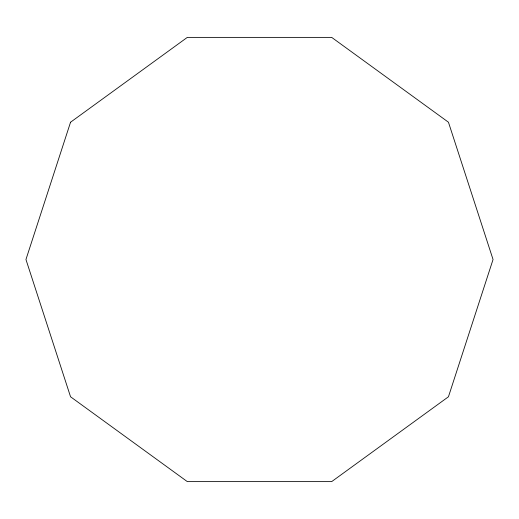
<?xml version="1.0" encoding="UTF-8"?>
<svg xmlns="http://www.w3.org/2000/svg" width="519" height="519" viewBox="0 0 519 519"><rect width="100%" height="100%" fill="white"/><g stroke="black" fill="none" stroke-linecap="round" stroke-linejoin="round"><path stroke-width="0.78" d="M70.552 122.225L25.95 259.5L70.552 396.776L187.327 481.619L331.673 481.619L448.448 396.776L493.05 259.5L448.448 122.225L331.673 37.381L187.327 37.381L70.552 122.225"/></g></svg>
